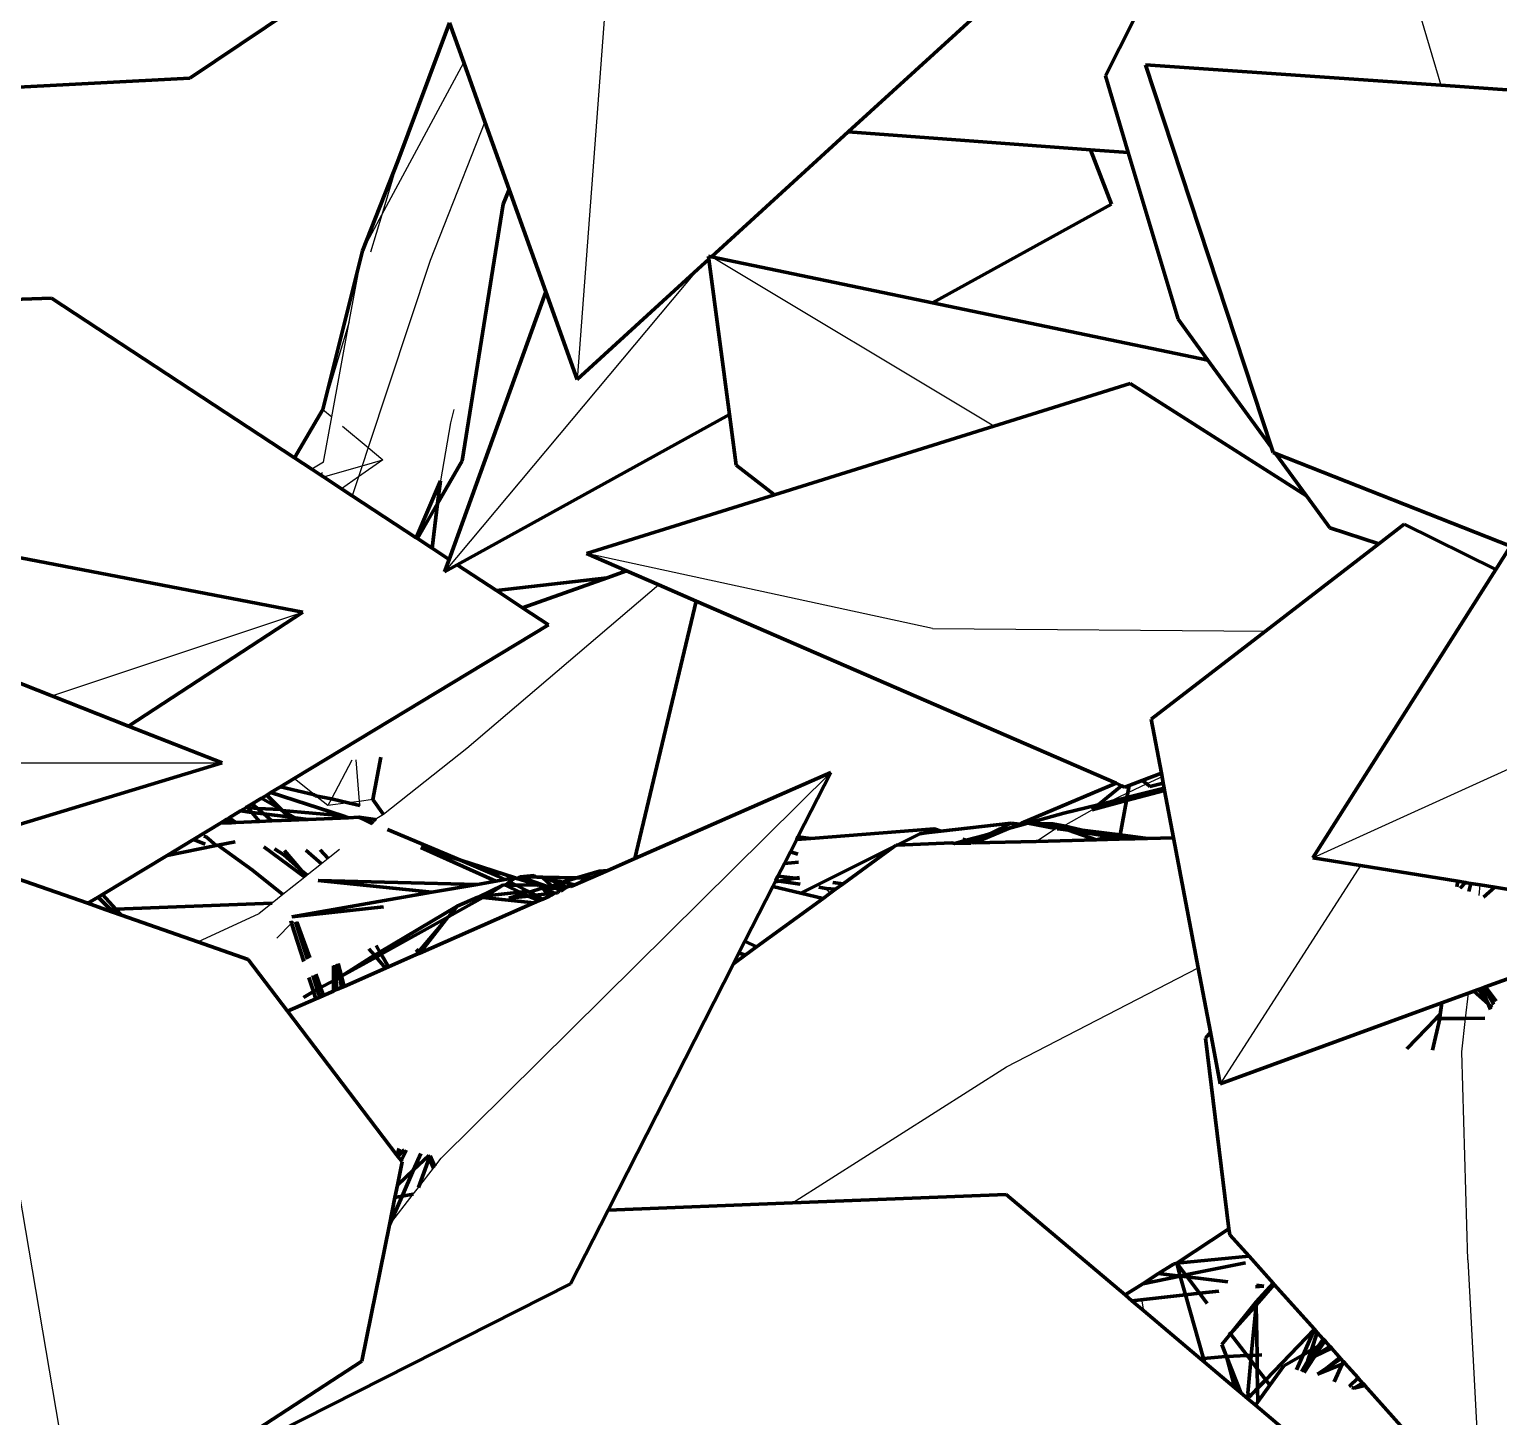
# Model space of a CAD drawing. Header units: millimetres. Extents: x 4307 to 31003, y 2809 to 20009.
# Drawn here: x 7304.13 to 7347.49, y 7983.33 to 8024.25 of the extents above; entities that cross this region are included whole.
import ezdxf

# ---------------------------------------------------------------- set-up
doc = ezdxf.new("R2010")
doc.units = ezdxf.units.MM
doc.layers.add('ProfileEdges', color=7, linetype='Continuous')

msp = doc.modelspace()

# ---------------------------------------------------------------- linework, layer by layer
for p, q in [((7321.545, 8030.455), (7320.299, 8013.927)), ((7344.67, 8026.384), (7345.788, 8022.608)), ((7314.53, 8018.782), (7316.951, 8023.281)), ((7317.578, 8021.529), (7315.961, 8017.433)), ((7315.01, 8020.365), (7314.53, 8018.782)), ((7313.959, 8017.719), (7314.53, 8018.782)), ((7314.53, 8018.782), (7314.198, 8017.685)), ((7313.573, 8015.622), (7313.959, 8017.719)), ((7315.961, 8017.433), (7314.129, 8011.92)), ((7332.597, 8012.547), (7324.26, 8017.542)), ((7323.858, 8017.175), (7316.384, 8008.252)), ((7313.573, 8015.622), (7312.792, 8013.042)), ((7313.058, 8012.819), (7313.573, 8015.622)), ((7312.792, 8013.042), (7313.058, 8012.819)), ((7316.66, 8013.044), (7316.564, 8012.646)), ((7312.813, 8011.483), (7313.058, 8012.819)), ((7313.377, 8012.551), (7314.129, 8011.92)), ((7316.564, 8012.646), (7316.262, 8010.932)), ((7314.129, 8011.92), (7313.95, 8011.382)), ((7314.129, 8011.92), (7314.559, 8011.559)), ((7312.813, 8011.483), (7312.466, 8011.279)), ((7312.81, 8011.053), (7313.95, 8011.382)), ((7314.559, 8011.559), (7313.841, 8011.053)), ((7313.95, 8011.382), (7313.841, 8011.053)), ((7313.95, 8011.382), (7314.559, 8011.559)), ((7312.707, 8011.121), (7312.78, 8011.183)), ((7313.841, 8011.053), (7313.344, 8010.703)), ((7313.841, 8011.053), (7313.656, 8010.497)), ((7330.782, 8006.58), (7320.579, 8008.789)), ((7322.71, 8007.864), (7317.041, 8003.042)), ((7304.798, 8004.589), (7312.203, 8007.058)), ((7330.782, 8006.58), (7340.612, 8006.503)), ((7342.011, 7999.812), (7350.359, 8003.608)), ((7317.041, 8003.042), (7314.588, 8001.091)), ((7294.989, 8002.619), (7309.822, 8002.611)), ((7313.645, 8002.693), (7313.045, 8001.55)), ((7313.771, 8002.706), (7313.87, 8001.478)), ((7312.545, 8001.669), (7311.944, 8002.15)), ((7316.287, 7990.947), (7327.783, 8002.332)), ((7337.562, 8002.206), (7337.109, 8001.992)), ((7336.552, 8001.729), (7335.96, 8001.449)), ((7337.109, 8001.992), (7336.552, 8001.729)), ((7312.941, 8001.352), (7312.573, 8001.646)), ((7313.045, 8001.55), (7312.941, 8001.352)), ((7313.539, 8001.433), (7312.941, 8001.352)), ((7313.87, 8001.478), (7313.539, 8001.433)), ((7314.268, 8001.532), (7313.87, 8001.478)), ((7313.87, 8001.478), (7313.88, 8001.352)), ((7335.96, 8001.449), (7335.501, 8001.231)), ((7314.266, 8000.835), (7314.245, 8000.819)), ((7314.338, 8000.946), (7314.266, 8000.835)), ((7314.588, 8001.091), (7314.338, 8000.946)), ((7334.665, 8000.761), (7335.501, 8001.231)), ((7333.845, 8000.299), (7334.418, 8000.675)), ((7334.418, 8000.675), (7334.464, 8000.669)), ((7334.495, 8000.665), (7334.558, 8000.712)), ((7334.558, 8000.712), (7334.665, 8000.761)), ((7313.288, 8000.058), (7312.955, 7999.793)), ((7312.751, 7999.631), (7312.331, 7999.296)), ((7312.955, 7999.793), (7312.751, 7999.631)), ((7343.423, 7999.583), (7339.277, 7993.14)), ((7312.261, 7999.241), (7311.617, 7998.729)), ((7312.307, 7999.278), (7312.261, 7999.241)), ((7312.331, 7999.296), (7312.307, 7999.278)), ((7320.526, 7999.214), (7320.233, 7999.014)), ((7320.944, 7999.42), (7320.526, 7999.214)), ((7311.617, 7998.729), (7311.294, 7998.473)), ((7327.766, 7998.769), (7327.652, 7998.911)), ((7346.356, 7998.921), (7346.548, 7999.077)), ((7346.919, 7998.697), (7346.954, 7999.011)), ((7311.294, 7998.473), (7310.913, 7998.169)), ((7309.103, 7997.335), (7310.913, 7998.169)), ((7311.431, 7997.441), (7311.869, 7997.88)), ((7311.869, 7997.88), (7311.927, 7997.938)), ((7332.967, 7993.643), (7338.628, 7996.571)), ((7346.52, 7995.075), (7346.602, 7995.817)), ((7346.411, 7994.087), (7346.52, 7995.075)), ((7346.588, 7987.949), (7346.411, 7994.087)), ((7326.651, 7989.632), (7332.967, 7993.643)), ((7316.097, 7990.703), (7316.287, 7990.947)), ((7315.616, 7990.085), (7316.06, 7990.656)), ((7316.06, 7990.656), (7316.097, 7990.703)), ((7305.599, 7979.534), (7303.831, 7989.979)), ((7315.462, 7989.888), (7315.616, 7990.085)), ((7314.758, 7988.984), (7315.462, 7989.888)), ((7346.588, 7987.949), (7346.988, 7980.403)), ((7336.979, 7986.729), (7336.674, 7986.743)), ((7337.024, 7986.447), (7336.979, 7986.729)), ((7342.791, 7985.086), (7342.153, 7984.582)), ((7343.081, 7984.212), (7343.364, 7984.447))]:
    msp.add_line(p, q)
at = {"layer": 'ProfileEdges', "lineweight": 211}
for p, q in [((7338.827, 8028.659), (7335.888, 8022.887)), ((7308.865, 8022.81), (7313.329, 8025.827)), ((7328.302, 8021.232), (7333.168, 8025.673)), ((7315.01, 8020.365), (7316.533, 8024.449)), ((7316.533, 8024.449), (7316.951, 8023.281)), ((7316.951, 8023.281), (7317.578, 8021.529)), ((7337.077, 8023.211), (7340.79, 8011.915)), ((7345.788, 8022.608), (7337.077, 8023.211)), ((7296.729, 8022.186), (7308.865, 8022.81)), ((7335.888, 8022.887), (7336.564, 8020.622)), ((7355.045, 8021.968), (7345.788, 8022.608)), ((7317.578, 8021.529), (7318.294, 8019.529)), ((7324.26, 8017.542), (7328.302, 8021.232)), ((7328.302, 8021.232), (7335.449, 8020.704)), ((7315.01, 8020.365), (7313.959, 8017.719)), ((7336.069, 8019.1), (7335.449, 8020.704)), ((7335.449, 8020.704), (7336.564, 8020.622)), ((7336.564, 8020.622), (7338.034, 8015.704)), ((7318.294, 8019.529), (7318.119, 8019.101)), ((7318.294, 8019.529), (7319.376, 8016.506)), ((7316.901, 8011.529), (7318.119, 8019.101)), ((7330.783, 8016.187), (7336.069, 8019.1)), ((7313.959, 8017.719), (7312.792, 8013.042)), ((7323.858, 8017.175), (7324.189, 8017.478)), ((7324.26, 8017.542), (7324.179, 8017.559)), ((7324.179, 8017.559), (7324.189, 8017.478)), ((7324.189, 8017.478), (7324.796, 8012.887)), ((7330.783, 8016.187), (7324.26, 8017.542)), ((7320.299, 8013.927), (7323.858, 8017.175)), ((7319.376, 8016.506), (7316.517, 8008.618)), ((7319.376, 8016.506), (7320.299, 8013.927)), ((7304.781, 8016.328), (7296.245, 8016.003)), ((7311.956, 8011.614), (7304.781, 8016.328)), ((7338.912, 8014.497), (7330.783, 8016.187)), ((7338.034, 8015.704), (7338.912, 8014.497)), ((7338.912, 8014.497), (7340.79, 8011.915)), ((7336.618, 8013.804), (7332.597, 8012.547)), ((7341.822, 8010.496), (7336.618, 8013.804)), ((7311.956, 8011.614), (7312.792, 8013.042)), ((7316.759, 8008.459), (7324.796, 8012.887)), ((7324.796, 8012.887), (7324.992, 8011.399)), ((7332.597, 8012.547), (7326.122, 8010.522)), ((7340.79, 8011.915), (7340.836, 8011.775)), ((7340.836, 8011.775), (7340.914, 8011.745)), ((7340.914, 8011.745), (7341.822, 8010.496)), ((7340.914, 8011.745), (7347.843, 8009.004)), ((7312.466, 8011.279), (7311.956, 8011.614)), ((7312.707, 8011.121), (7312.466, 8011.279)), ((7316.179, 8010.268), (7316.901, 8011.529)), ((7324.992, 8011.399), (7326.122, 8010.522)), ((7312.81, 8011.053), (7312.707, 8011.121)), ((7313.344, 8010.703), (7312.81, 8011.053)), ((7316.262, 8010.932), (7315.543, 8009.258)), ((7316.262, 8010.932), (7316.179, 8010.268)), ((7313.656, 8010.497), (7313.344, 8010.703)), ((7315.543, 8009.258), (7313.656, 8010.497)), ((7326.122, 8010.522), (7320.579, 8008.789)), ((7341.822, 8010.496), (7342.512, 8009.547)), ((7315.585, 8009.23), (7316.179, 8010.268)), ((7316.179, 8010.268), (7316.015, 8008.948)), ((7342.512, 8009.547), (7343.955, 8009.08)), ((7344.705, 8009.659), (7343.955, 8009.08)), ((7347.41, 8008.321), (7344.705, 8009.659)), ((7315.585, 8009.23), (7315.543, 8009.258)), ((7316.015, 8008.948), (7315.585, 8009.23)), ((7343.955, 8009.08), (7340.612, 8006.503)), ((7312.203, 8007.058), (7303.871, 8008.666)), ((7316.517, 8008.618), (7316.015, 8008.948)), ((7316.517, 8008.618), (7316.384, 8008.252)), ((7320.579, 8008.789), (7321.755, 8008.279)), ((7347.843, 8009.004), (7347.41, 8008.321)), ((7316.384, 8008.252), (7316.759, 8008.459)), ((7317.917, 8007.698), (7316.759, 8008.459)), ((7321.755, 8008.279), (7321.18, 8008.075)), ((7321.755, 8008.279), (7322.71, 8007.864)), ((7347.41, 8008.321), (7342.011, 7999.812)), ((7321.18, 8008.075), (7317.917, 8007.698)), ((7321.18, 8008.075), (7318.688, 8007.192)), ((7322.71, 8007.864), (7323.807, 8007.389)), ((7318.688, 8007.192), (7317.917, 8007.698)), ((7321.997, 7999.789), (7323.807, 8007.389)), ((7323.807, 8007.389), (7336.204, 8002.011)), ((7304.798, 8004.589), (7298.014, 8007.26)), ((7307.059, 8003.699), (7312.203, 8007.058)), ((7319.45, 8006.691), (7318.688, 8007.192)), ((7311.944, 8002.15), (7319.45, 8006.691)), ((7340.612, 8006.503), (7337.241, 8003.903)), ((7307.059, 8003.699), (7304.798, 8004.589)), ((7337.241, 8003.903), (7337.541, 8002.313)), ((7309.822, 8002.611), (7307.059, 8003.699)), ((7301.567, 8000.113), (7309.822, 8002.611)), ((7314.502, 8002.781), (7314.268, 8001.532)), ((7311.542, 8001.907), (7311.944, 8002.15)), ((7327.783, 8002.332), (7321.997, 7999.789)), ((7326.813, 8000.427), (7327.783, 8002.332)), ((7336.977, 8002.095), (7337.541, 8002.313)), ((7337.541, 8002.313), (7337.562, 8002.206)), ((7337.562, 8002.206), (7337.598, 8002.012)), ((7311.144, 8001.666), (7311.261, 8001.737)), ((7311.542, 8001.907), (7311.261, 8001.737)), ((7313.383, 8001.049), (7311.261, 8001.737)), ((7311.542, 8001.907), (7312.545, 8001.669)), ((7336.204, 8002.011), (7333.411, 8000.835)), ((7335.68, 8001.379), (7336.364, 8001.941)), ((7336.204, 8002.011), (7336.364, 8001.941)), ((7336.364, 8001.941), (7336.467, 8001.897)), ((7336.467, 8001.897), (7336.592, 8001.945)), ((7337.638, 8001.803), (7336.51, 8001.501)), ((7337.626, 8001.864), (7336.526, 8001.59)), ((7336.552, 8001.729), (7336.526, 8001.59)), ((7336.592, 8001.945), (7336.552, 8001.729)), ((7336.592, 8001.945), (7336.977, 8002.095)), ((7336.977, 8002.095), (7337.109, 8001.992)), ((7337.109, 8001.992), (7337.205, 8001.918)), ((7337.205, 8001.918), (7337.598, 8002.012)), ((7337.598, 8002.012), (7337.626, 8001.864)), ((7337.626, 8001.864), (7337.638, 8001.803)), ((7337.638, 8001.803), (7337.902, 8000.407)), ((7310.366, 8001.195), (7310.537, 8001.299)), ((7310.537, 8001.299), (7310.559, 8001.312)), ((7310.862, 8001.27), (7310.537, 8001.299)), ((7310.559, 8001.312), (7310.709, 8001.403)), ((7310.559, 8001.312), (7310.695, 8001.154)), ((7310.709, 8001.403), (7310.984, 8001.569)), ((7310.862, 8001.27), (7310.709, 8001.403)), ((7311.047, 8001.11), (7310.862, 8001.27)), ((7311.559, 8001.236), (7310.862, 8001.27)), ((7310.984, 8001.569), (7311.144, 8001.666)), ((7310.984, 8001.569), (7311.559, 8001.236)), ((7311.559, 8001.236), (7311.144, 8001.666)), ((7312.573, 8001.646), (7312.545, 8001.669)), ((7312.573, 8001.646), (7313.045, 8001.55)), ((7313.045, 8001.55), (7313.539, 8001.433)), ((7313.539, 8001.433), (7313.88, 8001.352)), ((7314.588, 8001.091), (7314.268, 8001.532)), ((7335.68, 8001.379), (7334.667, 8001.126)), ((7336.51, 8001.501), (7335.501, 8001.231)), ((7335.501, 8001.231), (7335.68, 8001.379)), ((7335.96, 8001.449), (7335.68, 8001.379)), ((7336.526, 8001.59), (7335.96, 8001.449)), ((7336.51, 8001.501), (7336.323, 8000.489)), ((7336.526, 8001.59), (7336.51, 8001.501)), ((7308.972, 8000.352), (7309.771, 8000.835)), ((7309.771, 8000.835), (7309.959, 8000.949)), ((7309.771, 8000.835), (7310.094, 8000.849)), ((7309.959, 8000.949), (7310.024, 8000.989)), ((7310.094, 8000.849), (7309.959, 8000.949)), ((7310.024, 8000.989), (7310.366, 8001.195)), ((7310.024, 8000.989), (7310.223, 8000.854)), ((7310.094, 8000.849), (7310.223, 8000.854)), ((7310.223, 8000.854), (7310.927, 8000.884)), ((7310.695, 8001.154), (7310.366, 8001.195)), ((7310.695, 8001.154), (7310.927, 8000.884)), ((7311.047, 8001.11), (7310.695, 8001.154)), ((7310.927, 8000.884), (7311.29, 8000.899)), ((7311.29, 8000.899), (7311.047, 8001.11)), ((7311.769, 8001.019), (7311.047, 8001.11)), ((7311.29, 8000.899), (7311.862, 8000.924)), ((7311.588, 8001.207), (7311.559, 8001.236)), ((7311.769, 8001.019), (7311.588, 8001.207)), ((7311.588, 8001.207), (7311.979, 8000.993)), ((7311.588, 8001.207), (7313.383, 8001.049)), ((7311.862, 8000.924), (7311.769, 8001.019)), ((7311.979, 8000.993), (7311.769, 8001.019)), ((7311.862, 8000.924), (7312.082, 8000.933)), ((7311.979, 8000.993), (7312.082, 8000.933)), ((7312.364, 8000.945), (7311.979, 8000.993)), ((7312.082, 8000.933), (7312.364, 8000.945)), ((7312.364, 8000.945), (7313.551, 8000.995)), ((7313.551, 8000.995), (7313.383, 8001.049)), ((7313.858, 8001.008), (7313.551, 8000.995)), ((7313.858, 8001.008), (7314.266, 8000.835)), ((7314.245, 8000.819), (7313.858, 8001.008)), ((7313.858, 8001.008), (7314.338, 8000.946)), ((7314.378, 8000.924), (7314.338, 8000.946)), ((7331.028, 8000.596), (7333.111, 8000.839)), ((7332.465, 8000.519), (7333.111, 8000.839)), ((7333.111, 8000.839), (7333.35, 8000.809)), ((7333.411, 8000.835), (7333.35, 8000.809)), ((7333.411, 8000.835), (7333.465, 8000.795)), ((7333.465, 8000.795), (7333.599, 8000.832)), ((7334.667, 8001.126), (7333.599, 8000.832)), ((7333.599, 8000.832), (7334.334, 8000.82)), ((7333.599, 8000.832), (7334.418, 8000.675)), ((7333.599, 8000.832), (7334.558, 8000.712)), ((7334.334, 8000.82), (7334.665, 8000.761)), ((7309.276, 8000.447), (7309.347, 8000.434)), ((7309.649, 8000.173), (7309.347, 8000.434)), ((7314.697, 8000.653), (7316.859, 7999.739)), ((7326.778, 8000.349), (7326.813, 8000.427)), ((7326.778, 8000.349), (7327.194, 8000.381)), ((7327.194, 8000.381), (7326.813, 8000.427)), ((7327.194, 8000.381), (7330.836, 8000.664)), ((7329.742, 8000.19), (7330.411, 8000.524)), ((7330.411, 8000.524), (7330.589, 8000.545)), ((7330.836, 8000.664), (7330.589, 8000.545)), ((7330.589, 8000.545), (7331.028, 8000.596)), ((7330.836, 8000.664), (7331.028, 8000.596)), ((7332.308, 8000.475), (7331.784, 8000.331)), ((7331.965, 8000.271), (7332.308, 8000.475)), ((7333.032, 8000.675), (7332.025, 8000.251)), ((7332.465, 8000.519), (7332.308, 8000.475)), ((7333.032, 8000.675), (7332.465, 8000.519)), ((7333.35, 8000.809), (7333.032, 8000.675)), ((7333.465, 8000.795), (7333.032, 8000.675)), ((7334.464, 8000.669), (7334.495, 8000.665)), ((7334.495, 8000.665), (7334.804, 8000.627)), ((7334.804, 8000.627), (7334.558, 8000.712)), ((7334.558, 8000.712), (7336.323, 8000.489)), ((7334.665, 8000.761), (7335.998, 8000.442)), ((7335.612, 8000.346), (7334.804, 8000.627)), ((7335.998, 8000.442), (7334.804, 8000.627)), ((7335.998, 8000.442), (7335.612, 8000.346)), ((7336.309, 8000.415), (7335.998, 8000.442)), ((7336.309, 8000.415), (7336.3, 8000.364)), ((7336.323, 8000.489), (7336.309, 8000.415)), ((7336.761, 8000.377), (7336.309, 8000.415)), ((7336.323, 8000.489), (7337.136, 8000.387)), ((7336.761, 8000.377), (7337.136, 8000.387)), ((7337.902, 8000.407), (7337.136, 8000.387)), ((7337.902, 8000.407), (7338.628, 7996.571)), ((7305.86, 7998.47), (7301.426, 8000.02)), ((7308.2, 7999.885), (7308.972, 8000.352)), ((7308.2, 7999.885), (7309.649, 8000.173)), ((7308.972, 8000.352), (7309.324, 8000.219)), ((7309.649, 8000.173), (7309.697, 8000.182)), ((7309.697, 8000.182), (7310.208, 8000.284)), ((7310.717, 7999.448), (7309.697, 8000.182)), ((7312.261, 7999.241), (7311.056, 8000.135)), ((7311.369, 8000.081), (7311.64, 7999.897)), ((7311.661, 8000.03), (7312.173, 7999.433)), ((7312.751, 7999.631), (7312.287, 8000.034)), ((7312.955, 7999.793), (7312.712, 8000.044)), ((7315.688, 8000.114), (7317.896, 7999.124)), ((7315.688, 8000.114), (7316.859, 7999.739)), ((7326.417, 7999.649), (7326.592, 7999.993)), ((7326.592, 7999.993), (7326.778, 8000.349)), ((7326.592, 7999.993), (7326.811, 7999.919)), ((7326.898, 7998.769), (7329.659, 8000.149)), ((7329.659, 8000.149), (7328.148, 7999.047)), ((7329.715, 8000.189), (7329.659, 8000.149)), ((7329.742, 8000.19), (7329.715, 8000.189)), ((7331.361, 8000.256), (7329.742, 8000.19)), ((7331.437, 8000.235), (7331.361, 8000.256)), ((7331.784, 8000.331), (7331.437, 8000.235)), ((7331.799, 8000.245), (7331.437, 8000.235)), ((7331.684, 8000.364), (7331.784, 8000.331)), ((7331.784, 8000.331), (7331.902, 8000.292)), ((7331.799, 8000.245), (7331.902, 8000.292)), ((7331.92, 8000.248), (7331.799, 8000.245)), ((7331.902, 8000.292), (7331.92, 8000.248)), ((7331.902, 8000.292), (7331.965, 8000.271)), ((7331.92, 8000.248), (7331.965, 8000.271)), ((7331.965, 8000.271), (7332.025, 8000.251)), ((7333.845, 8000.299), (7332.025, 8000.251)), ((7335.612, 8000.346), (7333.845, 8000.299)), ((7336.3, 8000.364), (7335.612, 8000.346)), ((7336.761, 8000.377), (7336.3, 8000.364)), ((7306.294, 7998.732), (7308.2, 7999.885)), ((7311.64, 7999.897), (7312.173, 7999.433)), ((7316.859, 7999.739), (7317.988, 7999.262)), ((7316.859, 7999.739), (7318.469, 7999.224)), ((7321.997, 7999.789), (7321.205, 7999.441)), ((7326.226, 7999.274), (7326.417, 7999.649)), ((7326.417, 7999.649), (7326.829, 7999.681)), ((7342.011, 7999.812), (7343.423, 7999.583)), ((7343.423, 7999.583), (7346.287, 7999.119)), ((7310.717, 7999.448), (7311.617, 7998.729)), ((7312.173, 7999.433), (7312.307, 7999.278)), ((7312.173, 7999.433), (7312.331, 7999.296)), ((7312.657, 7999.144), (7316.013, 7998.795)), ((7312.657, 7999.144), (7317.356, 7999.029)), ((7317.896, 7999.124), (7317.356, 7999.029)), ((7318.165, 7999.171), (7317.896, 7999.124)), ((7317.988, 7999.262), (7318.165, 7999.171)), ((7318.469, 7999.224), (7318.165, 7999.171)), ((7318.182, 7999.009), (7318.301, 7999.101)), ((7318.301, 7999.101), (7318.469, 7999.224)), ((7318.301, 7999.101), (7318.494, 7999.002)), ((7318.523, 7999.206), (7318.469, 7999.224)), ((7318.611, 7999.249), (7318.523, 7999.206)), ((7318.523, 7999.206), (7319.125, 7999.014)), ((7318.611, 7999.249), (7319.022, 7999.292)), ((7319.112, 7999.239), (7318.611, 7999.249)), ((7319.384, 7998.98), (7318.611, 7999.249)), ((7319.112, 7999.239), (7319.022, 7999.292)), ((7319.112, 7999.239), (7319.262, 7999.237)), ((7319.872, 7999.097), (7319.262, 7999.237)), ((7320.276, 7999.218), (7319.262, 7999.237)), ((7319.533, 7998.995), (7319.262, 7999.237)), ((7319.771, 7999.066), (7319.262, 7999.237)), ((7319.771, 7999.066), (7319.872, 7999.097)), ((7319.872, 7999.097), (7320.276, 7999.218)), ((7320.233, 7999.014), (7319.872, 7999.097)), ((7320.682, 7999.211), (7320.233, 7999.014)), ((7320.276, 7999.218), (7320.944, 7999.42)), ((7320.526, 7999.214), (7320.276, 7999.218)), ((7320.682, 7999.211), (7320.526, 7999.214)), ((7321.205, 7999.441), (7320.682, 7999.211)), ((7321.205, 7999.441), (7320.944, 7999.42)), ((7326.072, 7998.971), (7326.142, 7999.108)), ((7326.142, 7999.108), (7326.16, 7999.144)), ((7326.259, 7999.128), (7326.142, 7999.108)), ((7326.16, 7999.144), (7326.226, 7999.274)), ((7326.259, 7999.128), (7326.16, 7999.144)), ((7326.744, 7999.213), (7326.226, 7999.274)), ((7326.744, 7999.213), (7326.259, 7999.128)), ((7326.878, 7999.032), (7326.259, 7999.128)), ((7326.863, 7999.233), (7326.744, 7999.213)), ((7326.866, 7999.198), (7326.744, 7999.213)), ((7328.148, 7999.047), (7327.841, 7999.084)), ((7346.265, 7998.957), (7346.287, 7999.119)), ((7346.287, 7999.119), (7346.516, 7999.082)), ((7346.356, 7998.921), (7346.516, 7999.082)), ((7346.516, 7999.082), (7346.548, 7999.077)), ((7305.86, 7998.47), (7306.16, 7998.651)), ((7306.16, 7998.651), (7306.294, 7998.732)), ((7306.16, 7998.651), (7306.514, 7998.296)), ((7306.294, 7998.732), (7306.686, 7998.302)), ((7311.877, 7998.072), (7316.013, 7998.795)), ((7317.356, 7999.029), (7316.013, 7998.795)), ((7316.753, 7998.385), (7317.363, 7998.655)), ((7317.363, 7998.655), (7317.387, 7998.666)), ((7317.363, 7998.655), (7317.516, 7998.639)), ((7317.387, 7998.666), (7318.112, 7999.011)), ((7317.387, 7998.666), (7317.516, 7998.639)), ((7317.516, 7998.639), (7317.609, 7998.69)), ((7318.112, 7999.011), (7317.609, 7998.69)), ((7317.609, 7998.69), (7318.603, 7998.798)), ((7318.112, 7999.011), (7318.182, 7999.009)), ((7318.182, 7999.009), (7318.494, 7999.002)), ((7318.182, 7999.009), (7318.603, 7998.798)), ((7318.284, 7998.618), (7318.716, 7998.749)), ((7318.284, 7998.618), (7318.863, 7998.685)), ((7318.494, 7999.002), (7319.125, 7999.014)), ((7318.494, 7999.002), (7318.84, 7998.824)), ((7318.603, 7998.798), (7318.84, 7998.824)), ((7318.603, 7998.798), (7318.716, 7998.749)), ((7318.716, 7998.749), (7318.84, 7998.824)), ((7318.716, 7998.749), (7318.863, 7998.685)), ((7318.84, 7998.824), (7318.887, 7998.8)), ((7318.863, 7998.685), (7319.065, 7998.709)), ((7318.863, 7998.685), (7319.176, 7998.549)), ((7318.887, 7998.8), (7319.263, 7998.914)), ((7318.887, 7998.8), (7319.065, 7998.709)), ((7319.065, 7998.709), (7319.415, 7998.749)), ((7319.065, 7998.709), (7319.283, 7998.596)), ((7319.164, 7998.986), (7319.125, 7999.014)), ((7319.208, 7998.984), (7319.164, 7998.986)), ((7319.263, 7998.914), (7319.208, 7998.984)), ((7319.208, 7998.984), (7319.342, 7998.937)), ((7319.263, 7998.914), (7319.342, 7998.937)), ((7319.316, 7998.876), (7319.263, 7998.914)), ((7319.485, 7998.685), (7319.283, 7998.596)), ((7319.316, 7998.876), (7319.598, 7998.906)), ((7319.481, 7998.757), (7319.316, 7998.876)), ((7319.316, 7998.876), (7319.415, 7998.749)), ((7319.631, 7998.774), (7319.316, 7998.876)), ((7319.342, 7998.937), (7319.384, 7998.98)), ((7319.431, 7998.964), (7319.384, 7998.98)), ((7319.415, 7998.749), (7319.481, 7998.757)), ((7319.415, 7998.749), (7319.485, 7998.685)), ((7319.431, 7998.964), (7319.533, 7998.995)), ((7319.481, 7998.757), (7319.631, 7998.774)), ((7319.544, 7998.711), (7319.481, 7998.757)), ((7319.544, 7998.711), (7319.485, 7998.685)), ((7319.566, 7998.976), (7319.533, 7998.995)), ((7319.631, 7998.774), (7319.544, 7998.711)), ((7319.566, 7998.976), (7319.771, 7999.066)), ((7319.598, 7998.906), (7319.566, 7998.976)), ((7319.672, 7998.914), (7319.566, 7998.976)), ((7319.566, 7998.976), (7319.985, 7998.948)), ((7319.672, 7998.914), (7319.598, 7998.906)), ((7319.708, 7998.783), (7319.631, 7998.774)), ((7319.672, 7998.914), (7319.985, 7998.948)), ((7319.775, 7998.845), (7319.672, 7998.914)), ((7319.74, 7998.797), (7319.708, 7998.783)), ((7319.775, 7998.845), (7319.74, 7998.797)), ((7319.985, 7998.948), (7319.771, 7999.066)), ((7319.816, 7998.83), (7319.775, 7998.845)), ((7319.985, 7998.948), (7319.816, 7998.83)), ((7320.053, 7998.981), (7319.985, 7998.948)), ((7320.116, 7998.962), (7320.053, 7998.981)), ((7320.233, 7999.014), (7320.116, 7998.962)), ((7325.246, 7997.349), (7326.072, 7998.971)), ((7326.898, 7998.769), (7326.072, 7998.971)), ((7327.558, 7998.617), (7326.898, 7998.769)), ((7327.652, 7998.911), (7327.428, 7998.946)), ((7327.766, 7998.769), (7327.558, 7998.617)), ((7327.924, 7998.884), (7327.652, 7998.911)), ((7327.924, 7998.884), (7327.766, 7998.769)), ((7328.148, 7999.047), (7327.924, 7998.884)), ((7346.548, 7999.077), (7346.673, 7999.057)), ((7346.673, 7999.057), (7346.618, 7998.817)), ((7346.673, 7999.057), (7346.954, 7999.011)), ((7346.954, 7999.011), (7347.381, 7998.942)), ((7347.381, 7998.942), (7347.044, 7998.647)), ((7347.381, 7998.942), (7348.491, 7998.762)), ((7306.372, 7998.29), (7305.86, 7998.47)), ((7306.514, 7998.296), (7306.372, 7998.29)), ((7306.598, 7998.211), (7306.372, 7998.29)), ((7306.686, 7998.302), (7306.514, 7998.296)), ((7306.514, 7998.296), (7306.598, 7998.211)), ((7306.848, 7998.124), (7306.598, 7998.211)), ((7311.294, 7998.473), (7306.686, 7998.302)), ((7306.686, 7998.302), (7306.848, 7998.124)), ((7311.877, 7998.072), (7314.583, 7998.364)), ((7314.479, 7997.033), (7316.753, 7998.385)), ((7319.024, 7998.482), (7315.655, 7997.001)), ((7317.516, 7998.639), (7316.509, 7998.078)), ((7316.509, 7998.078), (7316.753, 7998.385)), ((7317.516, 7998.639), (7319.024, 7998.482)), ((7319.176, 7998.549), (7319.024, 7998.482)), ((7319.283, 7998.596), (7319.176, 7998.549)), ((7327.558, 7998.617), (7325.596, 7997.187)), ((7309.103, 7997.335), (7306.848, 7998.124)), ((7311.869, 7997.88), (7311.844, 7997.957)), ((7312.234, 7996.749), (7311.869, 7997.88)), ((7311.989, 7997.924), (7312.342, 7996.823)), ((7312.405, 7996.866), (7312.021, 7997.916)), ((7316.482, 7998.063), (7314.516, 7996.968)), ((7315.62, 7997.038), (7316.482, 7998.063)), ((7315.655, 7997.001), (7316.482, 7998.063)), ((7316.482, 7998.063), (7316.509, 7998.078)), ((7325.071, 7997.006), (7325.246, 7997.349)), ((7325.246, 7997.349), (7325.596, 7997.187)), ((7310.586, 7996.816), (7309.103, 7997.335)), ((7313.347, 7996.317), (7314.318, 7996.937)), ((7314.154, 7997.129), (7314.318, 7996.937)), ((7314.318, 7996.937), (7314.479, 7997.033)), ((7314.318, 7996.937), (7314.364, 7996.884)), ((7314.479, 7997.033), (7314.363, 7997.228)), ((7314.516, 7996.968), (7314.364, 7996.884)), ((7314.516, 7996.968), (7314.479, 7997.033)), ((7314.735, 7996.597), (7314.516, 7996.968)), ((7315.551, 7996.956), (7314.735, 7996.597)), ((7315.62, 7997.038), (7315.549, 7997.111)), ((7315.551, 7996.956), (7315.62, 7997.038)), ((7315.655, 7997.001), (7315.551, 7996.956)), ((7315.578, 7997.104), (7315.62, 7997.038)), ((7315.655, 7997.001), (7315.62, 7997.038)), ((7324.909, 7996.686), (7325.071, 7997.006)), ((7325.258, 7996.941), (7324.909, 7996.686)), ((7325.258, 7996.941), (7325.071, 7997.006)), ((7325.596, 7997.187), (7325.258, 7996.941)), ((7347.109, 7996.002), (7350.544, 7997.258)), ((7311.751, 7995.286), (7310.586, 7996.816)), ((7313.103, 7996.629), (7313.106, 7996.183)), ((7313.148, 7996.65), (7313.182, 7996.225)), ((7313.213, 7996.681), (7313.29, 7996.285)), ((7313.347, 7996.317), (7313.248, 7996.698)), ((7314.364, 7996.884), (7313.347, 7996.317)), ((7314.644, 7996.557), (7313.423, 7996.021)), ((7314.364, 7996.884), (7314.644, 7996.557)), ((7314.735, 7996.597), (7314.644, 7996.557)), ((7321.211, 7989.422), (7324.909, 7996.686)), ((7338.628, 7996.571), (7338.988, 7994.666)), ((7312.518, 7995.867), (7312.383, 7996.286)), ((7312.497, 7996.341), (7312.629, 7995.932)), ((7312.725, 7995.989), (7312.582, 7996.381)), ((7313.106, 7996.183), (7312.725, 7995.989)), ((7313.182, 7996.225), (7313.106, 7996.183)), ((7313.106, 7996.183), (7313.108, 7995.882)), ((7313.29, 7996.285), (7313.182, 7996.225)), ((7313.182, 7996.225), (7313.205, 7995.925)), ((7313.347, 7996.317), (7313.29, 7996.285)), ((7313.29, 7996.285), (7313.347, 7995.987)), ((7313.423, 7996.021), (7313.347, 7996.317)), ((7312.587, 7995.653), (7311.751, 7995.286)), ((7312.518, 7995.867), (7312.226, 7995.693)), ((7312.629, 7995.932), (7312.518, 7995.867)), ((7312.587, 7995.653), (7312.518, 7995.867)), ((7312.702, 7995.704), (7312.587, 7995.653)), ((7312.725, 7995.989), (7312.629, 7995.932)), ((7312.629, 7995.932), (7312.702, 7995.704)), ((7312.811, 7995.752), (7312.702, 7995.704)), ((7312.811, 7995.752), (7312.725, 7995.989)), ((7313.108, 7995.882), (7312.811, 7995.752)), ((7313.205, 7995.925), (7313.108, 7995.882)), ((7313.347, 7995.987), (7313.205, 7995.925)), ((7313.423, 7996.021), (7313.347, 7995.987)), ((7346.602, 7995.817), (7345.817, 7995.53)), ((7346.602, 7995.817), (7346.763, 7995.876)), ((7346.763, 7995.876), (7346.904, 7995.927)), ((7347.183, 7995.505), (7346.763, 7995.876)), ((7346.904, 7995.927), (7346.986, 7995.958)), ((7346.904, 7995.927), (7347.129, 7995.629)), ((7346.986, 7995.958), (7347.055, 7995.983)), ((7346.986, 7995.958), (7347.129, 7995.629)), ((7347.055, 7995.983), (7347.109, 7996.002)), ((7347.358, 7995.481), (7347.055, 7995.983)), ((7347.425, 7995.581), (7347.109, 7996.002)), ((7347.129, 7995.629), (7347.183, 7995.505)), ((7314.979, 7991.044), (7311.751, 7995.286)), ((7339.277, 7993.14), (7345.817, 7995.53)), ((7345.655, 7995.069), (7345.772, 7995.19)), ((7345.772, 7995.19), (7345.755, 7995.07)), ((7345.772, 7995.19), (7345.817, 7995.53)), ((7347.183, 7995.505), (7347.257, 7995.333)), ((7347.183, 7995.505), (7347.302, 7995.399)), ((7344.784, 7994.174), (7345.655, 7995.069)), ((7345.755, 7995.07), (7345.54, 7994.133)), ((7345.655, 7995.069), (7345.755, 7995.07)), ((7345.755, 7995.07), (7346.52, 7995.075)), ((7346.52, 7995.075), (7347.084, 7995.078)), ((7338.988, 7994.666), (7338.844, 7994.491)), ((7338.844, 7994.491), (7339.536, 7988.869)), ((7338.988, 7994.666), (7339.277, 7993.14)), ((7314.979, 7991.044), (7315.05, 7991.239)), ((7314.979, 7991.044), (7315.196, 7991.194)), ((7315.01, 7991.002), (7314.979, 7991.044)), ((7314.995, 7990.159), (7315.133, 7990.841)), ((7315.01, 7991.002), (7315.196, 7991.194)), ((7315.104, 7990.879), (7315.01, 7991.002)), ((7315.104, 7990.879), (7315.258, 7991.19)), ((7315.133, 7990.841), (7315.104, 7990.879)), ((7315.684, 7991.089), (7315.471, 7990.605)), ((7315.471, 7990.605), (7315.926, 7991.032)), ((7315.616, 7990.085), (7315.934, 7990.954)), ((7315.934, 7990.954), (7315.898, 7991.039)), ((7315.934, 7990.954), (7315.96, 7991.024)), ((7316.06, 7990.656), (7315.934, 7990.954)), ((7316.097, 7990.703), (7315.96, 7991.024)), ((7314.995, 7990.159), (7315.471, 7990.605)), ((7315.471, 7990.605), (7315.13, 7989.83)), ((7314.922, 7989.794), (7314.995, 7990.159)), ((7315.13, 7989.83), (7314.758, 7988.984)), ((7314.758, 7988.984), (7314.922, 7989.794)), ((7315.13, 7989.83), (7314.922, 7989.794)), ((7315.462, 7989.888), (7315.13, 7989.83)), ((7326.651, 7989.632), (7321.211, 7989.422)), ((7332.965, 7989.876), (7326.651, 7989.632)), ((7336.469, 7986.916), (7332.965, 7989.876)), ((7320.1, 7987.242), (7321.211, 7989.422)), ((7313.947, 7984.963), (7314.758, 7988.984)), ((7337.994, 7987.849), (7339.536, 7988.869)), ((7339.536, 7988.869), (7339.557, 7988.694)), ((7339.557, 7988.694), (7340.13, 7988.056)), ((7337.461, 7987.548), (7337.895, 7987.824)), ((7337.994, 7987.849), (7337.895, 7987.824)), ((7340.13, 7988.056), (7337.994, 7987.849)), ((7337.994, 7987.849), (7338.257, 7987.505)), ((7338.094, 7987.472), (7337.994, 7987.849)), ((7338.257, 7987.505), (7340.029, 7987.866)), ((7340.13, 7988.056), (7340.838, 7987.265)), ((7336.99, 7987.248), (7337.461, 7987.548)), ((7336.99, 7987.248), (7338.094, 7987.472)), ((7338.094, 7987.472), (7337.461, 7987.548)), ((7338.094, 7987.472), (7338.257, 7987.505)), ((7338.301, 7987.448), (7338.094, 7987.472)), ((7338.255, 7986.92), (7338.094, 7987.472)), ((7338.257, 7987.505), (7338.301, 7987.448)), ((7339.499, 7987.305), (7338.301, 7987.448)), ((7338.301, 7987.448), (7338.669, 7986.966)), ((7311.432, 7982.86), (7320.1, 7987.242)), ((7336.469, 7986.916), (7336.99, 7987.248)), ((7338.255, 7986.92), (7338.669, 7986.966)), ((7338.669, 7986.966), (7339.239, 7987.03)), ((7338.669, 7986.966), (7338.897, 7986.667)), ((7340.321, 7987.151), (7340.563, 7987.178)), ((7340.339, 7986.71), (7340.838, 7987.265)), ((7340.873, 7987.226), (7340.34, 7986.616)), ((7340.563, 7987.178), (7340.352, 7987.203)), ((7340.838, 7987.265), (7340.873, 7987.226)), ((7340.873, 7987.226), (7342.06, 7985.902)), ((7336.674, 7986.743), (7336.469, 7986.916)), ((7336.674, 7986.743), (7338.255, 7986.92)), ((7337.024, 7986.447), (7336.674, 7986.743)), ((7338.783, 7985.04), (7338.255, 7986.92)), ((7339.582, 7985.771), (7340.339, 7986.71)), ((7340.34, 7986.616), (7339.582, 7985.771)), ((7340.193, 7985.133), (7340.34, 7986.616)), ((7340.34, 7986.616), (7340.339, 7986.71)), ((7340.34, 7986.616), (7340.364, 7985.144)), ((7338.697, 7985.034), (7337.024, 7986.447)), ((7339.582, 7985.771), (7339.325, 7985.452)), ((7339.542, 7985.822), (7339.582, 7985.771)), ((7339.582, 7985.771), (7340.071, 7985.131)), ((7342.06, 7985.902), (7340.62, 7984.412)), ((7341.726, 7985.153), (7342.06, 7985.902)), ((7342.141, 7985.812), (7341.972, 7985.296)), ((7342.06, 7985.902), (7342.141, 7985.812)), ((7342.141, 7985.812), (7342.318, 7985.614)), ((7339.325, 7985.452), (7339.465, 7985.1)), ((7341.972, 7985.296), (7341.726, 7985.153)), ((7342.175, 7985.416), (7341.862, 7984.98)), ((7341.972, 7985.296), (7341.862, 7984.98)), ((7342.175, 7985.416), (7341.972, 7985.296)), ((7342.072, 7985.112), (7342.336, 7985.51)), ((7342.072, 7985.112), (7342.518, 7985.391)), ((7342.559, 7985.345), (7342.072, 7985.112)), ((7342.318, 7985.614), (7342.175, 7985.416)), ((7342.336, 7985.51), (7342.175, 7985.416)), ((7342.318, 7985.614), (7342.368, 7985.558)), ((7342.336, 7985.51), (7342.368, 7985.558)), ((7342.385, 7985.539), (7342.336, 7985.51)), ((7342.368, 7985.558), (7342.385, 7985.539)), ((7342.385, 7985.539), (7342.518, 7985.391)), ((7342.518, 7985.391), (7342.559, 7985.345)), ((7342.559, 7985.345), (7342.791, 7985.086)), ((7309.243, 7981.904), (7313.947, 7984.963)), ((7338.697, 7985.034), (7338.783, 7985.04)), ((7338.811, 7984.937), (7338.697, 7985.034)), ((7338.783, 7985.04), (7339.433, 7985.098)), ((7338.811, 7984.937), (7338.783, 7985.04)), ((7339.714, 7984.174), (7338.811, 7984.937)), ((7339.433, 7985.098), (7339.465, 7985.1)), ((7339.465, 7985.1), (7340.071, 7985.131)), ((7339.465, 7985.1), (7339.889, 7984.027)), ((7339.714, 7984.174), (7339.465, 7985.1)), ((7340.071, 7985.131), (7340.193, 7985.133)), ((7340.071, 7985.131), (7340.18, 7984.988)), ((7340.09, 7984.018), (7340.18, 7984.988)), ((7340.18, 7984.988), (7340.193, 7985.133)), ((7340.18, 7984.988), (7340.37, 7984.739)), ((7340.193, 7985.133), (7340.364, 7985.144)), ((7340.364, 7985.144), (7340.508, 7985.154)), ((7340.364, 7985.144), (7340.37, 7984.739)), ((7341.157, 7984.82), (7340.742, 7984.252)), ((7341.726, 7985.153), (7341.157, 7984.82)), ((7341.526, 7984.703), (7341.726, 7985.153)), ((7341.862, 7984.98), (7341.678, 7984.655)), ((7341.754, 7984.631), (7342.05, 7985.079)), ((7341.862, 7984.98), (7341.754, 7984.631)), ((7342.05, 7985.079), (7341.862, 7984.98)), ((7342.05, 7985.079), (7342.072, 7985.112)), ((7342.842, 7985.029), (7342.153, 7984.582)), ((7342.153, 7984.582), (7342.873, 7984.871)), ((7342.873, 7984.871), (7342.646, 7984.349)), ((7342.791, 7985.086), (7342.842, 7985.029)), ((7342.842, 7985.029), (7342.909, 7984.954)), ((7342.909, 7984.954), (7342.873, 7984.871)), ((7342.873, 7984.871), (7342.954, 7984.904)), ((7342.909, 7984.954), (7342.954, 7984.904)), ((7342.954, 7984.904), (7343.345, 7984.468)), ((7340.37, 7984.739), (7340.62, 7984.412)), ((7340.37, 7984.739), (7340.379, 7984.163)), ((7340.62, 7984.412), (7340.379, 7984.163)), ((7340.62, 7984.412), (7340.742, 7984.252)), ((7343.345, 7984.468), (7343.081, 7984.212)), ((7343.345, 7984.468), (7343.364, 7984.447)), ((7343.364, 7984.447), (7343.481, 7984.316)), ((7339.889, 7984.027), (7339.714, 7984.174)), ((7340.086, 7983.86), (7339.889, 7984.027)), ((7340.128, 7983.903), (7340.086, 7983.86)), ((7340.09, 7984.018), (7340.128, 7983.903)), ((7340.379, 7984.163), (7340.128, 7983.903)), ((7340.379, 7984.163), (7340.386, 7983.764)), ((7340.742, 7984.252), (7340.386, 7983.764)), ((7343.227, 7984.166), (7343.163, 7984.186)), ((7343.481, 7984.316), (7343.227, 7984.166)), ((7343.227, 7984.166), (7343.546, 7984.243)), ((7343.481, 7984.316), (7343.546, 7984.243)), ((7343.546, 7984.243), (7346.719, 7980.703)), ((7340.086, 7983.86), (7340.315, 7983.667)), ((7340.386, 7983.764), (7340.315, 7983.667)), ((7341.876, 7982.348), (7340.315, 7983.667))]:
    msp.add_line(p, q, dxfattribs=at)

doc.saveas('drawing.dxf')
